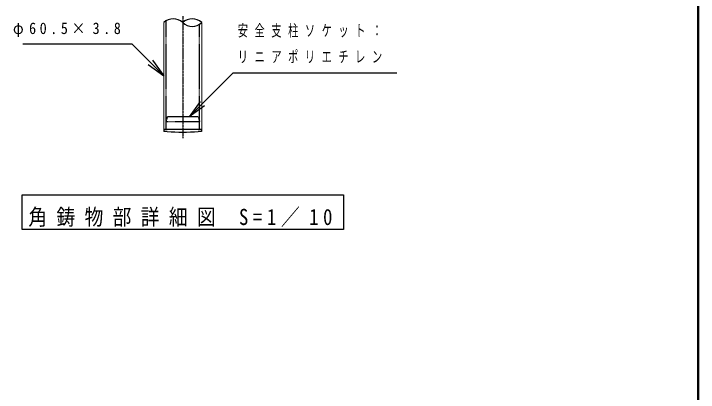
# Model space of a CAD drawing. Units: millimetres at full size, with parts at other scales. Extents: x -19540 to 0, y -2046 to 13350.
# Drawn here: x -5440 to 0, y 5869 to 8879 of the extents above; entities that cross this region are included whole.
import ezdxf

# ---------------------------------------------------------------- set-up
doc = ezdxf.new("R2010")
doc.units = ezdxf.units.MM
doc.linetypes.add('USER2', pattern=[6, 3, -1, 1, -1])
doc.linetypes.add('USER4', pattern=[8, 5, -3])
for name, color, linetype, lineweight in [('A3図枠', 7, 'Continuous', 25), ('線', 7, 'Continuous', 13), ('補助', 2, 'Continuous', 13)]:
    doc.layers.add(name, color=color, linetype=linetype, lineweight=lineweight)
doc.styles.add('ＭＳ ゴシック', font='')
doc.styles.get('ＭＳ ゴシック').set_extended_font_data('MS Gothic')

msp = doc.modelspace()

# ---------------------------------------------------------------- linework, layer by layer
at = {"layer": 'A3図枠', "lineweight": 50}
msp.add_line((0, 0), (0, 13350), dxfattribs=at)
at = {"layer": '線', "color": 4, "linetype": 'USER4', "lineweight": 25}
for p, q in [((-4229.235, 7957.998), (-4229.235, 8822.637)), ((-3964.735, 7957.998), (-3964.735, 8793.359)), ((-4220.11, 8057.998), (-4230.235, 8022.998)), ((-3973.86, 8057.998), (-4220.11, 8057.998)), ((-3973.86, 8057.998), (-3963.735, 8022.998)), ((-4230.235, 8022.998), (-3963.735, 8022.998))]:
    msp.add_line(p, q, dxfattribs=at)
at = {"layer": '線', "color": 20, "linetype": 'USER2', "lineweight": 25}
msp.add_line((-4096.985, 8857.998), (-4096.985, 7887.998), dxfattribs=at)
at = {"layer": '線'}
for p, q in [((-4248.235, 7957.998), (-4248.235, 8807.998)), ((-3945.735, 7957.998), (-3945.735, 8807.998)), ((-3945.735, 7957.998), (-4248.235, 7957.998))]:
    msp.add_line(p, q, dxfattribs=at)
at = {"layer": '線', "color": 2, "lineweight": 25}
for p, q in [((-3946.985, 7957.998), (-4246.985, 7957.998)), ((-4246.985, 7957.998), (-4246.985, 7942.998)), ((-3946.985, 7957.998), (-3946.985, 7942.998)), ((-4220.11, 7942.998), (-4246.985, 7942.998)), ((-3946.985, 7942.998), (-3973.86, 7942.998))]:
    msp.add_line(p, q, dxfattribs=at)
for centre, radius, start, end in [((-4172.61, 8729.492), 109.006, 46.07099, 133.92901), ((-4021.36, 8729.492), 109.006, 46.07099, 133.92901), ((-4021.36, 8886.504), 109.006, 226.07099, 313.92901), ((-4096.985, 9456.475), 1518.477, 265.34909, 274.65091)]:
    msp.add_arc(centre, radius, start, end, dxfattribs=at)
at = {"layer": '補助', "lineweight": 25}
for p, q in [((-4548.235, 8635.468), (-5368.008, 8635.468)), ((-4498.235, 8635.468), (-4548.235, 8635.468)), ((-4354.301, 8491.534), (-4498.235, 8635.468)), ((-4248.235, 8385.468), (-4354.301, 8491.534)), ((-4336.624, 8509.212), (-4248.235, 8385.468)), ((-4371.979, 8473.857), (-4248.235, 8385.468)), ((-3940.919, 8164.064), (-3695.735, 8409.248)), ((-3695.735, 8409.248), (-3645.735, 8409.248)), ((-3645.735, 8409.248), (-2395.607, 8409.248)), ((-3958.597, 8181.742), (-4046.985, 8057.998)), ((-4046.985, 8057.998), (-3940.919, 8164.064)), ((-3923.241, 8146.386), (-4046.985, 8057.998))]:
    msp.add_line(p, q, dxfattribs=at)
msp.add_lwpolyline([(-5373.347, 7437.998), (-2820.623, 7437.998), (-2820.623, 7163.002), (-5373.347, 7163.002)], close=True, dxfattribs=at)

# ---------------------------------------------------------------- texts
at = {"layer": '補助', "style": 'ＭＳ ゴシック'}
for s, insert, char_height, attachment_point in [('\\T1.5;\\W0.9;φ60.5×3.8', (-5446.271, 8809.019), 91.64, 1), ('\\T1.64;\\W0.65;安全支柱ソケット：', (-3659.485, 8791.132), 91.64, 1), ('\\T1.64;\\W0.65;リニアポリエチレン', (-3659.485, 8582.799), 91.64, 1), ('\\T1.5;\\W0.85;角鋳物部詳細図\\~S=1／10', (-4096.985, 7183.833), 128.3, 8)]:
    msp.add_mtext(s, dxfattribs=dict(at, insert=insert, char_height=char_height, attachment_point=attachment_point))

doc.saveas('drawing.dxf')
